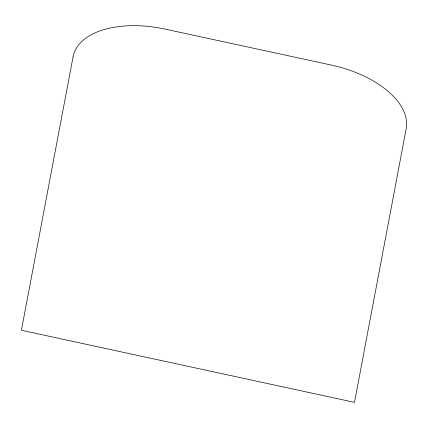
<?xml version="1.0" encoding="UTF-8"?>
<svg xmlns="http://www.w3.org/2000/svg" width="428" height="428" viewBox="0 0 428 428"><rect width="100%" height="100%" fill="white"/><g stroke="black" fill="none" stroke-linecap="round" stroke-linejoin="round"><path stroke-width="0.64" d="M73.102 56.657L21.4 330.272L354.486 402.352L406.188 128.732A85.209 46.385 12.8 0 0 331.534 65.115L164.989 29.077A85.209 46.385 12.8 0 0 73.102 56.657"/></g></svg>
